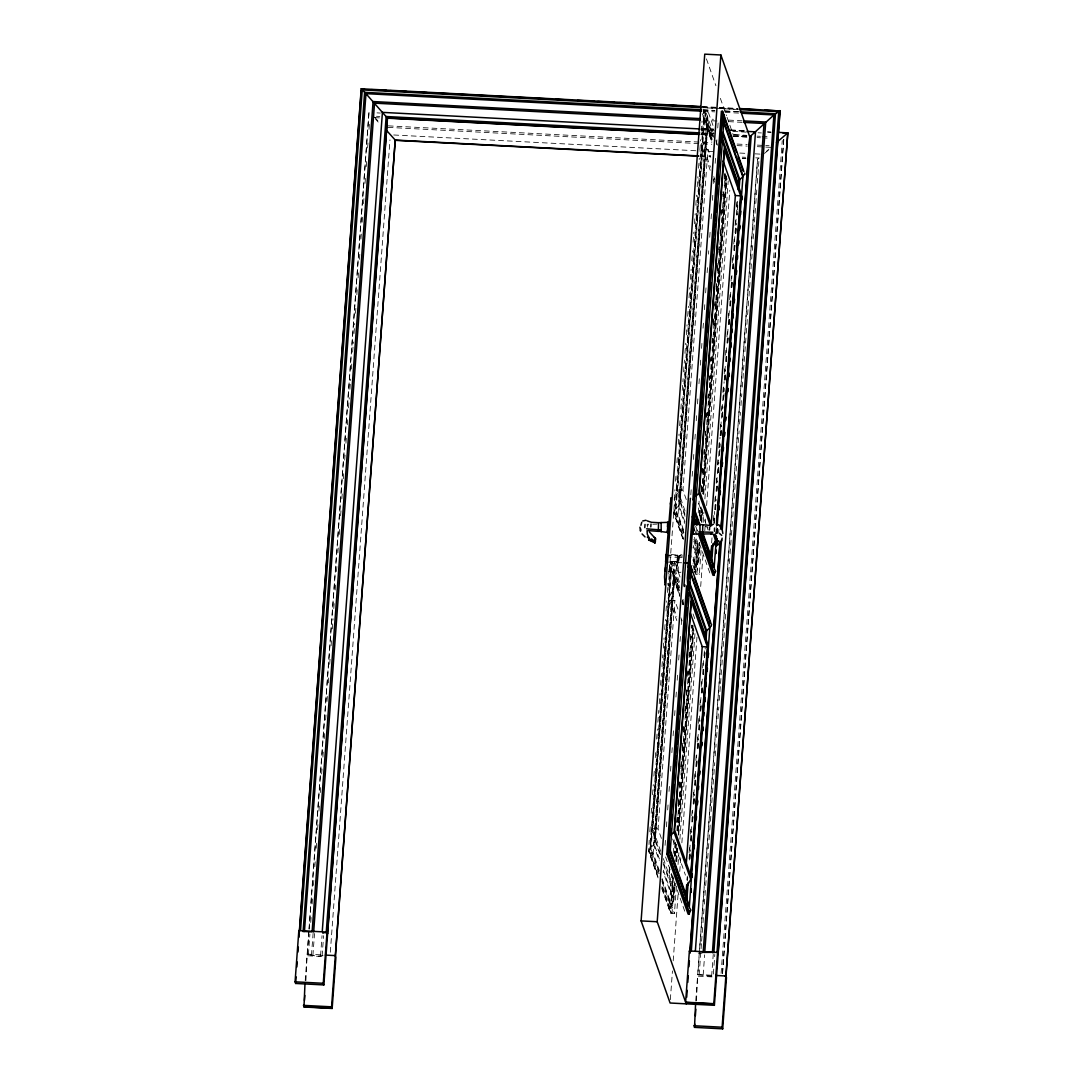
<?xml version="1.0" encoding="UTF-8"?>
<svg xmlns="http://www.w3.org/2000/svg" width="1083" height="1083" viewBox="0 0 1083 1083"><rect width="100%" height="100%" fill="white"/><g stroke="black" fill="none" stroke-linecap="round" stroke-linejoin="round"><path stroke-width="0.75" stroke-dasharray="5 3.75" d="M659.615 853.526L655.215 841.085L674.316 580.975L679.813 596.543M685.038 516.266L680.097 502.255L707.443 129.865L711.842 142.32M666.153 554.943L677.511 555.538L677.159 561.806L670.661 561.441M679.027 555.62L678.675 561.887L679.027 555.62L682.263 555.782M661.794 879.464L670.756 904.833L672.597 902.965L673.139 900.108L663.107 871.693M693.404 559.667L695.638 566.003C702.217 561.292 693.12 552.75 692.998 547.077M677.159 561.806L677.511 555.538M677.511 554.929L676.469 571.716L677.633 554.997L669.443 554.442M682.276 555.146C677.2 551.152 674.817 576.576 681.234 571.959M305.216 980.575L308.885 930.527M309.007 928.848L369.073 111.021L309.129 929.187M309.007 930.879L307.274 954.489L316.913 956.167L323.059 955.653M305.907 980.562L307.152 954.137L323.736 955.003M308.398 954.543L309.887 934.291M310.753 922.486L311.363 914.052M312.107 903.926L312.73 895.479M313.474 885.366L314.097 876.919M314.842 866.793L315.451 858.359M316.195 848.233L316.818 839.799M317.563 829.673L318.185 821.239M318.93 811.113L319.553 802.679M320.284 792.553L320.785 785.798M321.651 773.993L322.152 767.238M322.896 757.112L323.506 748.678M324.25 738.552L324.873 730.118M325.617 719.992L326.24 711.558M326.985 701.432L327.608 692.998M328.339 682.872L328.961 674.438M329.706 664.312L330.329 655.878M331.073 645.752L331.696 637.305M332.305 628.871L333.05 618.745M333.794 608.619L334.417 600.185M335.161 590.059L335.784 581.625M336.529 571.499L337.138 563.065M337.882 552.939L338.383 546.184M339.25 534.379L339.751 527.624M340.617 515.819L341.104 509.064M341.849 498.938L342.472 490.504M343.338 478.686L343.839 471.944M344.705 460.126L345.193 453.384M345.937 443.258L346.56 434.825M347.305 424.698L347.927 416.265M348.536 407.817L349.281 397.691M349.904 389.257L350.648 379.131M351.393 369.005L352.016 360.571M352.638 352.137L353.369 342.011M353.992 333.578L354.737 323.451M355.481 313.325L355.982 306.57M356.849 294.766L357.336 288.01M358.08 277.884L358.703 269.45M359.448 259.324L360.07 250.89M360.937 239.086L361.424 232.331M362.169 222.205L362.791 213.771M363.536 203.645L364.159 195.211M365.025 183.393L365.512 176.651M366.257 166.525L366.88 158.077M367.624 147.965L368.247 139.517M368.992 129.391L369.614 120.958M311.457 955.382L313.095 933.356M312.906 955.45L314.517 933.532M320.568 955.856L322.044 935.644M322.125 955.937L323.614 935.712M330.315 952.228L389.975 139.869M658.058 877.907L648.69 851.387L649.204 840.218M649.814 831.798L650.436 823.364M651.181 813.252L651.804 804.831M652.548 794.719L653.293 784.606M653.902 776.173L654.525 767.752M655.269 757.64L655.892 749.206M656.623 739.093L657.367 728.981M657.868 722.239L658.735 710.434M659.222 703.693L659.967 693.58M660.589 685.16L661.456 673.355M661.957 666.614L662.823 654.822M663.31 648.081L664.055 637.968M664.678 629.534L665.422 619.422M666.031 611.002L666.776 600.889M667.399 592.455L668.021 584.035M668.753 573.909L669.375 565.488L670.973 562.903L679.84 588.028M674.208 499.737L674.953 489.638M675.562 481.218L676.185 472.811M676.929 462.712L677.538 454.305M678.283 444.206L679.027 434.107M679.637 425.687L680.381 415.601M680.882 408.86L681.613 398.774M682.236 390.354L683.102 378.576M683.603 371.848L684.456 360.07M684.957 353.329L685.701 343.243M686.311 334.823L687.055 324.724M687.678 316.317L688.422 306.218M689.032 297.798L689.776 287.699M690.399 279.292L691.13 269.193M691.753 260.786L692.497 250.687M693.106 242.267L693.851 232.168M694.474 223.761L695.218 213.662M695.827 205.256L696.572 195.157M697.195 186.736L697.926 176.637M698.549 168.231L699.293 158.132M699.902 149.725L700.647 139.626M701.27 131.205L702.014 121.106M657.95 876.756L649.543 852.998L670.959 561.454L674.587 561.63L680.178 577.483M683.387 539.524L674.425 514.168L704.085 110.344L707.713 110.534L713.304 126.373M659.209 873.683L650.409 848.761L671 568.237L669.375 565.488M683.535 533.31L675.291 509.931L704.126 117.14L702.501 114.378L704.099 111.793L712.966 136.918M659.005 871.544L650.599 847.772L671.013 569.82L672.881 571.878L679.515 590.641M683.887 532.728L675.481 508.942L704.14 118.71L706.008 120.768L712.086 137.974M660.684 851.346L652.832 828.685L669.605 600.185L674.844 600.456L678.175 609.891M685.025 510.959L677.714 489.868L702.745 149.075L707.971 149.346L710.746 157.211M672.881 571.878L673.464 574.789L653.631 844.875L650.599 847.772M659.33 870.61L653.171 853.187L674.587 561.63M683.644 530.196L678.053 514.357L707.713 110.534M659.452 859.117L654.443 844.916L674.276 574.843L673.464 574.789M684.889 521.871L679.312 506.086L707.402 123.733L706.59 123.692L706.008 120.768M655.215 841.085L674.316 580.975M680.097 502.255L707.443 129.865M661.402 838.391L658.071 828.955L674.844 600.456M686.284 499.574L682.953 490.139L707.971 149.346M665.07 845.349L665.436 840.286M666.424 826.803L666.803 821.753M667.669 809.949L668.157 803.207M669.023 791.416L669.524 784.674M670.512 771.191L670.878 766.141M671.866 752.658L672.245 747.595M673.112 735.804L673.599 729.062M674.601 715.579L674.966 710.529M675.954 697.046L676.334 691.983M677.2 680.192L677.687 673.45M678.675 659.967L679.055 654.917M680.043 641.434L680.408 636.371M681.275 624.58L681.776 617.838M682.764 604.355L683.129 599.305M690.805 494.755L691.184 489.706M692.172 476.249L692.538 471.2M693.404 459.422L693.905 452.694M694.893 439.224L695.259 434.188M696.247 420.718L696.613 415.669M697.479 403.891L697.98 397.163M698.968 383.707L699.456 376.979M700.322 365.188L700.701 360.152M701.567 348.374L702.055 341.632M703.043 328.176L703.544 321.448M704.397 309.67L704.776 304.621M705.642 292.843L706.008 287.794M707.118 272.645L707.497 267.596M708.485 254.139L708.729 250.782M709.717 237.312L710.082 232.263M711.071 218.807L711.572 212.078M712.438 200.301L712.804 195.251M713.67 183.474L714.171 176.746M715.159 163.276L715.646 156.548M716.513 144.77L716.878 139.721M717.745 127.943L718.246 121.215M669.429 867.578L668.942 874.292L671.555 874.441M663.459 864.424L673.897 894.003L672.773 885.556L668.969 878.178L669.7 868.119M694.46 530.927L694.717 527.556M661.93 886.625L670.81 911.737L669.172 908.989L671.65 875.281M673.26 853.363L674.249 839.88M694.054 570.172L696.531 536.518M696.653 534.826L697.141 528.098M698.264 512.949L699.117 501.172M670.756 904.833L672.854 876.188M674.343 855.976L675.454 840.814L674.465 856.017M676.821 822.281L677.186 817.232M678.175 803.762L678.554 798.699M679.542 785.229L679.786 781.858M680.896 766.696L681.275 761.647M682.263 748.163L682.628 743.114M683.617 729.631L683.874 726.26M684.984 711.098L685.349 706.048M687.705 674.046L687.949 670.675M689.059 655.513L689.316 652.142M695.638 566.003L697.493 540.783M699.347 515.549L699.956 507.128M701.202 490.315L701.567 485.265M702.556 471.809L702.799 468.452M703.909 453.303L704.167 449.946M705.277 434.811L705.52 431.44M706.63 416.305L706.874 412.934M707.984 397.799L708.241 394.442M709.351 379.294L709.595 375.936M710.705 360.801L710.949 357.431M712.072 342.296L712.316 338.925M713.426 323.79L713.792 318.74M714.78 305.284L715.037 301.927M716.147 286.778L716.391 283.421M717.501 268.286L717.867 263.237M718.855 249.78L719.112 246.41M721.576 212.769L721.82 209.412M669.172 908.989L670.77 906.403L672.868 877.853M676.929 822.417L677.308 817.381M678.175 805.617L678.662 798.902M679.528 787.151L680.016 780.423M680.882 768.673L681.369 761.945M682.236 750.194L682.737 743.466M683.59 731.715L684.09 725.001M684.957 713.237L685.444 706.522M686.311 694.758L686.676 689.722M687.664 676.279L688.03 671.243M689.018 657.801L689.397 652.765M690.385 639.336L690.751 634.286M694.487 568.534L695.652 567.587L697.628 540.607M699.483 515.318L700.105 506.898M701.215 491.723L701.594 486.66M702.583 473.176L702.948 468.113M703.95 454.63L704.316 449.58M705.304 436.083L705.683 431.034M706.671 417.551L707.037 412.488M708.025 399.004L708.404 393.941M709.392 380.458L709.636 377.087M710.746 361.912L711.125 356.849M712.113 343.365L712.492 338.316M713.48 324.819L713.846 319.769M714.834 306.286L715.213 301.223M716.08 289.418L716.567 282.677M717.433 270.872L717.934 264.13M718.801 252.339L719.288 245.584M720.168 233.793L720.533 228.73M721.522 215.246L721.901 210.183M722.889 196.7L723.254 191.65M724.243 178.153L724.5 174.783M676.415 886.422L674.438 913.389L670.81 913.199L673.409 877.812M674.871 856.26L675.887 844.104M676.875 830.62L677.863 817.137M677.985 815.458L679.231 798.604M679.352 796.912L680.435 780.599M680.963 775.008L681.952 761.525M682.073 759.846L683.319 742.992M683.441 741.3L684.51 725.123M685.052 719.396L686.04 705.913M686.162 704.234L687.096 689.817M687.651 684.009L688.463 671.325M689.005 665.463L689.993 651.993M690.115 650.301L691.171 634.327M691.726 628.397L691.969 625.026M694.514 571.838L695.679 572.921L698.169 540.728M699.902 517.173L700.633 507.074M701.635 491.953L702.244 485.198M702.366 483.519L703.368 468.343M703.977 461.642L704.722 449.783M705.331 443.137L706.089 431.224M706.698 424.617L707.456 412.677M708.052 406.111L708.81 394.117M709.406 387.606L710.177 375.557M710.773 369.1L711.545 357.011M712.127 350.581L712.898 338.451M713.115 337.124L714.266 319.891M714.482 318.619L715.633 301.345M715.836 300.113L716.987 282.785M717.19 281.594L718.354 264.225M718.557 263.088L719.721 245.679M719.911 244.582L720.953 228.811M721.522 222.705L722.51 209.249M722.632 207.57L723.674 191.691M724.243 185.694L725.041 173.145M675.535 856.084L676.401 844.334M677.376 830.891L690.954 646.064M700.173 520.571L701.161 507.074M702.271 491.885L724.08 194.954L722.97 191.813M674.371 883.322L672.015 913.267L661.943 884.743M675.968 861.526L676.848 847.542M678.188 831.324L693.31 623.402M699.252 542.475L696.897 574.437L692.985 563.35M700.863 520.598L701.716 508.82M726.192 175.663L702.975 493.902L726.192 177.978L724.798 173.957M673.057 901.597L674.289 884.77M676.022 861.229L676.889 849.451M678.242 830.945L693.066 629.088L691.671 625.067M697.939 562.781L699.415 542.61M701.148 519.082L701.892 509.01M673.897 894.003L674.641 883.931M676.374 860.444L677.227 848.693M678.215 835.277L692.998 633.907L691.902 630.793M693.837 541.175L698.779 555.186L699.645 543.382M701.256 521.478L702.122 509.687M703.246 494.525L726.138 182.797L724.486 178.126M673.139 900.108L673.951 900.149L675.183 883.376M676.78 861.567L677.768 848.138M678.743 834.722L693.783 630.076L692.105 625.338M698.021 561.278L698.833 561.319L699.943 546.157M701.676 522.588L702.542 510.797M703.774 493.943L726.91 178.966L724.676 172.657M678.026 864.518L678.892 852.714M679.88 839.244L694.975 633.636M694.582 571.201L695.692 574.383L699.32 574.559L701.297 547.646M703.151 522.399L703.896 512.313M704.884 498.843L728.236 180.834M670.35 999.636L672.448 970.964M673.193 960.851L678.269 891.715M679.758 871.477L680.869 856.301M681.87 842.804L696.978 637.075M700.687 586.485L703.043 554.455M704.776 530.846L705.642 519.041M706.63 505.544L729.793 190.215M686.866 880.019L687.339 876.174M689.059 852.687L689.56 845.972M690.413 834.221L690.913 827.507M691.78 815.77L692.267 809.055M693.134 797.305L693.621 790.59M694.487 778.853L694.975 772.138M695.841 760.388L696.328 753.673M697.195 741.936L697.696 735.222M698.549 723.471L698.955 715.308M699.902 705.006L700.403 698.305M701.256 686.554L701.757 679.84M702.623 668.089L703.029 659.845M711.626 542.84L712.127 536.099M713.467 520.422L713.954 513.694M714.821 501.889L715.322 495.148M716.188 483.356L716.675 476.615M717.542 464.824L717.948 456.809M718.787 447.969L719.396 439.549M720.141 429.437L720.764 421.016M721.508 410.904L722.117 402.483M722.862 392.371L723.485 383.937M724.229 373.838L724.717 367.096M725.583 355.292L726.003 347.156M726.95 336.759L727.451 330.017M728.317 318.226L728.805 311.484M729.671 299.693L730.172 292.952M731.039 281.16L731.526 274.419M732.392 262.627L732.893 255.886M733.76 244.081L734.247 237.353M735.113 225.548L735.614 218.807M736.481 207.015L736.968 200.274M687.502 880.641L687.746 877.298M689.099 858.833L690.331 842.06M690.453 840.381L691.685 823.608M691.807 821.929L692.673 810.192M693.174 803.478L694.406 786.705M694.528 785.026L695.76 768.253M695.882 766.574L696.735 754.837M697.235 748.123L698.467 731.35M698.589 729.671L699.821 712.898M699.943 711.22L701.175 694.447M701.297 692.768L702.529 675.995M702.65 674.316L703.882 657.543M704.004 655.865L704.505 649.15M713.751 523.211L714.618 511.42M714.739 509.741L715.971 492.887M716.107 491.208L720.06 437.302M720.181 435.623L724.134 381.717M724.27 380.038L725.502 363.198M725.624 361.505L726.855 344.665M726.991 342.986L728.223 326.132M728.345 324.453L729.576 307.613M729.712 305.92L730.944 289.08M731.066 287.401L731.932 275.61M732.433 268.868L733.665 252.028M733.787 250.335L736.264 216.654M736.386 214.962L737.496 199.814M689.668 860.051L690.413 849.938M691.035 841.505L691.78 831.406M692.511 821.293L693.134 812.859M693.756 804.439L694.501 794.326M695.11 785.892L695.855 775.794M696.599 765.681L697.222 757.247M697.845 748.827L698.576 738.714M699.198 730.28L699.943 720.168M700.687 710.069L701.31 701.635M701.919 693.215L702.542 684.781M703.287 674.668L703.909 666.248M704.519 657.814L705.263 647.715M714.428 522.994L714.794 517.945M715.416 509.524L716.147 499.439M716.77 491.019L717.515 480.933M718.124 472.513L718.868 462.414M719.369 455.686L720.236 443.908M720.845 435.501L721.589 425.402M722.212 416.982L722.943 406.897M723.444 400.155L724.31 388.377M724.92 379.971L725.664 369.872M726.287 361.465L726.896 353.044M727.641 342.945L728.263 334.539M729.008 324.44L729.617 316.033M730.362 305.934L730.984 297.527M731.715 287.428L732.338 279.008M733.083 268.922L733.705 260.502M734.436 250.403L735.059 241.996M735.682 233.576L736.413 223.491M737.78 204.971L737.036 215.07L737.807 206.582M689.912 858.887L690.399 852.172M691.265 840.435L691.753 833.72M692.619 821.97L693.106 815.269M693.973 803.518L694.46 796.817M695.327 785.067L695.827 778.366M696.68 766.615L697.181 759.914M698.034 748.163L698.535 741.462M699.388 729.712L699.889 723.011M700.755 711.26L701.242 704.559M702.109 692.809L702.596 686.094M703.463 674.357L703.95 667.642M704.695 657.584L705.304 649.191M714.55 523.251L714.807 519.881M715.552 509.782L716.161 501.361M716.905 491.249L717.528 482.828M718.273 472.716L718.882 464.296M719.626 454.197L720.249 445.776M720.994 435.664L721.603 427.244M722.347 417.131L722.848 410.403M723.715 398.612L724.202 391.87M725.069 380.079L725.569 373.337M726.436 361.546L726.923 354.818M727.79 343.027L728.29 336.285M729.157 324.494L729.644 317.752M730.511 305.961L731.011 299.233M731.878 287.442L732.365 280.7M733.232 268.909L733.732 262.167M734.599 250.376L735.086 243.648M735.831 233.535L736.454 225.115M715.565 536.613L716.31 526.487M716.08 533.757L716.594 526.487M716.635 533.337L717.271 526.406M717.176 533.405L717.555 528.342M717.312 533.283L717.677 528.233M718.638 532.592L718.882 529.235M695.76 1000.949L757.586 158.984L697.79 974.795L713.21 976.338L714.807 954.448M696.464 1000.949L697.696 974.524L712.614 975.296M699.144 974.862L701.486 942.86M701.608 941.181L702.853 924.34M702.975 922.648L704.207 905.808M704.329 904.129L705.575 887.288M705.696 885.596L706.928 868.756M707.05 867.077L708.296 850.223M708.417 848.544L709.649 831.703M709.771 830.025L711.017 813.171M711.138 811.492L712.37 794.651M712.492 792.959L713.738 776.118M713.859 774.44L714.726 762.649M715.213 755.907L716.08 744.129M716.58 737.388L717.447 725.596M717.934 718.855L718.801 707.064M719.302 700.335L720.412 685.173M720.533 683.495L721.765 666.654M721.901 664.962L723.133 648.121M723.254 646.443L724.486 629.602M724.622 627.91L725.854 611.069M725.976 609.391L727.207 592.536M727.343 590.858L728.575 574.017M728.697 572.325L729.928 555.484M730.064 553.806L731.296 536.965M731.418 535.273L732.65 518.432M732.785 516.753L734.017 499.913M734.139 498.221L735.371 481.38M735.506 479.701L736.494 466.231M736.981 459.49L738.092 444.328M738.227 442.649L739.093 430.858M739.581 424.116L740.447 412.325M740.948 405.597L741.814 393.806M742.302 387.064L743.412 371.902M743.534 370.224L744.779 353.383M744.901 351.704L746.133 334.85M746.255 333.171L747.5 316.331M747.622 314.639L748.854 297.798M748.976 296.119L750.221 279.279M750.343 277.586L751.575 260.746M751.697 259.067L752.699 245.597M753.186 238.856L754.296 223.694M754.418 222.015L755.663 205.174M755.785 203.482L756.773 190.012M757.274 183.271L758.384 168.122M758.506 166.43L759.129 158.01L755.758 157.834M703.165 975.079L704.654 954.854M711.639 976.257L713.25 954.367M721.102 973.373L782.264 140.587M722.442 973.333L783.699 139.193M722.564 973.441L783.943 137.555M726.91 178.966L726.192 177.978M693.783 630.076L693.066 629.088M707.416 132.722L705.466 140.749L702.718 145.19L710.475 167.161M674.289 583.818L673.301 589.314L669.592 596.3L676.794 616.701M726.138 182.797L723.999 187.982M692.998 633.907L689.573 640.649M677.985 571.797L679.149 555.065M648.46 850.331L650.409 848.761M766.398 151.363L768.916 149.197M757.68 159.255L759.129 158.01M764.422 153.434L769.106 149.576M647.756 525.255L648.69 524.619M648.108 524.037L647.079 524.565L647.539 527.15M675.291 509.931L673.992 510.513L673.572 512.57L683.495 540.647M675.481 508.942L678.513 506.045L706.59 123.692L712.167 139.463M652.846 524.267L656.988 524.104M670.634 561.373L677.105 561.657M702.271 106.581L717.474 107.379M719.166 107.461L737.726 108.435M702.393 106.933L717.596 107.718M719.288 107.813L737.861 108.774M702.826 107.623L738.24 109.464L702.867 107.704M703.084 109.816L714.861 110.425M724.974 110.953L738.444 111.657M703.057 110.006L714.848 110.615M724.947 111.143L738.403 111.847M703.124 111.251L714.929 111.86M725.041 112.388L738.525 113.092M703.368 118.778L713.48 119.306M728.642 120.105L742.126 120.809M703.341 120.321L718.516 121.106M728.629 121.634L742.126 122.338M701.689 128.376L713.507 128.999M730.389 129.879L745.591 130.677M767.536 131.815L770.92 131.991M701.811 128.728L713.629 129.351M730.511 130.231L745.713 131.016M767.657 132.167L771.042 132.343M701.486 129.026L713.304 129.635M730.186 130.529L745.388 131.314M376.979 112.876L380.35 113.052M700.728 129.77L714.211 130.474M732.758 131.436L746.255 132.14M758.059 132.762L761.43 132.938M700.728 132.938L714.184 133.642M734.382 134.698L746.146 135.307M376.451 116.287L379.822 116.463M701.432 133.25L713.223 133.859M733.435 134.915L746.904 135.619M757.003 136.147L760.374 136.323M762.053 136.404L770.473 136.851M700.877 134.265L712.682 134.888M732.907 135.944L748.069 136.729M700.985 134.536L712.776 135.158M733.001 136.214L746.634 136.918M374.434 117.614L381.175 117.966M701.473 134.671L713.264 135.294M733.502 136.35L746.986 137.054M757.098 137.582L760.469 137.758M762.161 137.839L770.582 138.286M388.283 125.858L711.829 142.739M737.103 144.053L747.216 144.581M757.328 145.108L764.07 145.46M765.749 145.555L769.12 145.731M388.052 127.374L711.802 144.269M737.09 145.596L747.216 146.124M757.328 146.652L764.07 147.004M765.762 147.085L772.504 147.437M393.711 134.982L712.79 151.634M739.797 153.055L746.553 153.407M755 153.84L760.063 154.111M700.241 154.937L710.34 155.465M742.302 157.13L745.659 157.306M700.281 155.993L710.394 156.521M742.424 158.186L745.794 158.362M700.376 156.263L710.489 156.791M742.518 158.456L745.889 158.632M720.154 194.75L724.08 194.954M677.714 489.868L682.953 490.139M679.312 506.086L678.513 506.045L684.646 523.4M674.425 514.168L678.053 514.357M666.302 555.349L677.647 555.945M679.163 556.026L682.412 556.188M666.14 556.77L677.498 557.366M679 557.447L682.249 557.61M667.196 562.036L676.902 562.537M678.418 562.619L681.654 562.794M670.715 563.011L677.186 563.35M652.832 828.685L658.071 828.955M654.443 844.916L653.631 844.875L659.209 860.647M649.543 852.998L653.171 853.187M698.251 953.054L701.567 953.23M307.734 955.775L324.318 956.641M698.278 976.162L713.196 976.947M668.401 571.283L676.469 571.716M705.331 526.622L708.065 527.015M724.297 175.771L725.894 177.084M673.572 512.57L674.614 513.261L683.481 538.386M648.69 851.387L649.732 852.091L658.044 875.633M374.515 117.072L378.874 121.919M375.598 119.13L378.17 122.068M692.118 627.436L692.768 628.194M693.851 539.361L697.655 546.739L698.779 555.186M716.147 529.452L717.352 532.064M706.427 58.888L715.904 85.733M720.371 98.363L726.503 115.719M727.059 117.302L729.292 123.624M729.847 125.195L733.191 134.671M713.683 134.17L705.29 110.398L675.643 514.235L683.468 536.41M715.931 140.506L717.609 145.257M704.085 110.344L713.602 137.27M707.402 123.733L711.856 136.35M724.432 174.187L726.097 178.925M704.126 117.14L711.842 138.949M704.14 118.71L711.978 140.898M702.962 116.057L711.829 141.156M713.792 176.57L714.902 179.71M702.745 149.075L710.516 171.087M713.291 178.952L714.401 182.106M698.67 503.311L706.441 525.323M706.996 526.907L708.106 530.047M695.665 526.162L698.494 534.176M694.365 529.208L696.044 533.96M699.401 543.463L710.597 575.154M694.365 537.398L697.655 546.739M684.984 514.249L677.227 492.291L679.434 495.297L680.408 500.481M693.255 545.548L698.833 561.319M693.161 557.136L699.32 574.559M692.903 559.789L695.652 567.587M692.917 565.069L695.679 572.921M693.052 613.926L695.286 620.261M679.447 582.112L672.164 561.508L650.761 853.052L658.031 873.656M670.959 561.454L679.352 585.213M674.276 574.843L679.84 590.614M671 568.237L679.813 593.173M682.385 600.05L683.657 604.084M691.861 626.867L692.971 630.035M671.013 569.82L679.407 593.592M682.209 601.512L683.332 604.68M669.836 567.167L679.799 595.393M682.019 601.674L683.129 604.801M680.95 617.757L682.073 620.897M669.605 600.185L676.834 620.627M672.665 838.987L685.444 875.159M665.571 856.937L685.146 912.387M663.392 858.575L672.773 885.556M660.657 854.649L652.345 831.108L655.201 835.792L655.526 839.298M663.419 862.488L668.969 878.178M663.351 870.163L673.951 900.149M662.133 878.53L674.438 913.389M661.957 881.481L670.77 906.403M661.862 887.843L670.81 913.199M661.916 888.818L669.632 910.668M667.764 583.358L667.859 584.279A20.739 1.936 -87 0 0 668.36 585.7L674.736 498.897A20.739 1.936 -87 0 0 674.235 497.463"/><path stroke-width="1.5" d="M667.886 523.942L667.48 530.345L668.238 532.051L668.766 526.067M691.793 533.147C691.265 523.482 693.675 519.894 691.793 533.147L692.809 533.026L693.865 523.522M693.54 504.543L693.905 502.038M714.509 531.239L714.523 528.084M670.039 849.492L685.986 894.639L687.001 886.3L690.71 879.315L707.957 644.507L691.333 597.437L688.517 592.699M703.165 534.014L710.868 555.809L711.883 547.484L715.592 540.498L715.958 535.435M690.047 558.341C689.681 545.101 688.003 580.84 688.91 571.377M692.47 528.03L692.159 532.091L691.577 531.712M718.895 544.113L719.951 543.639L716.229 545.927L715.078 544.803L715.254 542.014L717.339 538.684M692.741 529.303L693.567 524.714M650.802 526.893L651.005 524.091M650.721 540.566L648.595 539.916L654.958 542.84L655.702 538.901L649.353 531.956M688.246 567.627L688.734 557.894M689.857 561.576L689.357 572.365L690.413 555.498L689.018 569.915M690.196 561.833L687.732 586.296L687.312 578.051L693.634 498.897L694.257 501.226M690.44 558.53L692.565 528.707M692.795 525.39L694.338 505.409M303.105 931.542L364.619 92.15L387.497 118.182L323.844 984.934L295.659 983.459L295.077 981.821L298.84 930.608L327.025 932.07L327.608 933.722M299.301 931.894L361.208 88.779L700.593 106.5M295.659 983.459L296.146 976.852M296.877 966.943L297.243 961.988M297.96 952.065L298.326 947.111M299.057 937.201L298.84 930.608M299.544 930.554L361.208 90.81M300.546 930.27L362.25 89.93L361.208 88.779L364.714 89.307M302.996 931.421L304.445 931.488L365.973 93.652L701.432 111.156M325.387 955.084L335.337 955.612L335.92 957.25L332.156 1008.463L303.971 1007L304.973 983.878M304.458 1000.394L304.824 995.439M313.664 931.976L374.528 103.156L699.97 120.145M322.26 931.475L382.421 112.375L699.808 128.931M323.844 984.934L323.262 983.296L327.025 932.07M332.156 1008.463L331.574 1006.824L395.227 140.073L386.509 130.393M335.432 955.883L395.227 140.073L698.603 155.898M665.517 567.316L665.179 571.093L665.003 569.861M739.418 108.517L780.071 110.98L714.387 1005.308L670.106 1003.007L641.109 920.902L704.749 54.15L720.858 54.989L749.856 137.094L721.129 528.314M686.202 1003.846L657.205 921.741L720.858 54.989M689.587 910.789L689.329 914.16L688.125 914.106L666.857 853.891L686.541 585.944M692.863 499.926L721.4 111.251L722.605 111.305L743.872 171.52M689.329 914.16L668.076 853.959L687.867 584.319M688.246 579.27L688.612 574.207M722.605 111.305L693.675 505.72L693.851 504.042M690.629 572.325L709.893 626.854L689.289 907.378L690.913 910.126L689.329 912.712L668.252 853.052L688.003 584.048M688.26 580.678L688.747 573.963M694 502.417L722.618 112.767L724.243 115.515L695.083 512.652L693.134 514.222L697.019 525.214M670.16 832.922L670.404 829.564M671.27 817.8L671.514 814.443M672.381 802.693L672.624 799.335M673.491 787.571L673.734 784.214M675.589 759.021L675.833 755.65M676.699 743.899L676.943 740.542M677.809 728.778L678.053 725.42M678.919 713.656L679.163 710.299M681.017 685.106L681.261 681.749M686.69 607.847L686.446 611.205L686.812 607.847M687.556 596.083L687.8 592.726M695.042 494.038L695.3 490.667M696.166 478.862L696.41 475.491M697.276 463.7L697.52 460.329M698.386 448.524L698.63 445.154M701.608 404.69L701.852 401.319M703.706 376.031L703.964 372.66M704.83 360.856L705.074 357.485M705.94 345.694L706.184 342.309M707.05 330.518L707.307 327.147M709.162 301.859L709.406 298.488M710.272 286.684L710.516 283.313M712.384 258.025L712.628 254.654M713.494 242.849L713.738 239.478M714.604 227.674L714.848 224.303M715.714 212.512L715.971 209.141M717.826 183.853L718.07 180.482M722.158 124.843L722.402 121.472M669.253 847.055L669.497 843.684M670.363 831.893L670.607 828.522M672.462 803.248L672.719 799.89M673.572 788.099L673.829 784.728M675.684 759.454L675.927 756.083M676.794 744.292L677.037 740.921M677.904 729.13L678.161 725.759M679.027 713.968L679.271 710.597M681.126 685.336L681.369 681.965M687.678 596.056L687.935 592.685M695.245 493.09L695.489 489.733M696.355 477.955L696.599 474.598M698.454 449.364L698.697 445.993M699.564 434.215L699.808 430.858M700.674 419.08L700.918 415.723M701.784 403.945L702.041 400.575M703.882 375.354L704.14 371.983M707.104 331.615L707.348 328.257M708.214 316.48L708.458 313.109M709.324 301.345L709.568 297.974M710.434 286.196L710.678 282.839M712.533 257.605L712.776 254.248M713.643 242.47L713.9 239.099M714.753 227.322L715.01 223.964M715.877 212.187L716.12 208.829M717.975 183.596L718.219 180.225M721.183 139.856L721.427 136.499M722.293 124.721L722.537 121.364M668.252 853.052L670.201 851.468L691.116 566.626L689.492 563.864L692.267 571.716M690.71 879.315L674.086 832.245L691.333 597.437M710.597 526.365L698.968 493.428L724.459 146.327L721.644 141.589M686.189 865.073L702.231 646.646L690.561 613.628M711.193 524.524L735.357 195.549L723.133 160.947M685.986 894.639L686.717 884.567M704.83 637.887L705.087 634.53L689.14 589.396M710.868 555.809L711.612 545.697M686.148 899.093L687.136 885.677M705.236 639.092L705.859 630.699L689.695 584.942M711.03 560.263L712.018 546.793M738.24 189.701L738.985 179.588L722.821 133.832M686.947 899.134L688.179 882.361M705.805 642.49L706.658 630.739L709.69 627.842L690.656 573.949M711.829 560.317L713.074 543.463M739.053 189.742L739.784 179.643L742.816 176.732L722.659 119.672M707.456 646.93L690.683 875.43L674.574 829.822L691.36 601.309L707.456 646.93L702.231 646.646M716.432 524.795L740.596 195.82L724.486 150.212L699.456 491.005L711.68 525.607M716.702 525.323L741.083 193.397L724.459 146.327M713.101 566.111L714.157 566.978L715.904 544.952M716.012 541.744L716.526 536.518M717.244 524.917L743.019 175.757L722.659 118.101M690.805 892.527L691.049 889.17M691.915 877.406L692.159 874.035M694.013 848.815L694.257 845.457M697.344 803.424L697.601 800.066M699.442 774.846L699.699 771.475M701.554 746.268L701.798 742.897M702.664 731.133L702.908 727.762M703.774 715.998L704.018 712.641M704.884 700.863L705.128 697.506M705.994 685.742L706.238 682.371M708.092 657.151L708.336 653.794M715.687 553.643L715.944 550.272M718.909 509.782L719.166 506.411M720.033 494.606L720.276 491.235M722.131 465.934L722.388 462.563M723.254 450.745L723.498 447.374M724.365 435.569L724.608 432.198M725.475 420.38L725.732 417.009M727.586 391.708L727.83 388.337M728.697 376.532L728.94 373.148M730.808 347.846L731.052 344.475M731.918 332.671L732.162 329.3M733.029 317.495L733.286 314.111M734.152 302.306L734.396 298.935M736.25 273.633L736.508 270.263M738.362 244.961L738.606 241.577M739.472 229.772L739.73 226.401M740.596 214.596L740.84 211.212M741.706 199.407L741.95 196.037M690.94 892.257L691.184 888.886M692.051 877.095L692.308 873.724M694.162 848.436L694.406 845.065M696.261 819.79L696.518 816.42M697.384 804.628L697.628 801.258M698.494 789.453L698.738 786.082M699.604 774.291L699.848 770.92M701.716 745.645L701.96 742.275M702.826 730.47L703.07 727.099M704.925 701.825L705.168 698.454M706.035 686.663L706.292 683.292M707.158 671.487L707.402 668.116M708.268 656.325L708.512 652.954M698.454 534.081L713.007 575.276L714.211 575.344L714.469 571.973M715.822 553.467L716.066 550.11M719.031 509.714L719.288 506.357M720.141 494.579L720.398 491.208M722.253 465.974L722.496 462.603M724.473 435.691L724.717 432.32M725.583 420.542L725.827 417.172M727.681 391.938L727.925 388.567M728.791 376.789L729.049 373.432M729.915 361.654L730.159 358.283M731.025 346.506L731.269 343.135M733.123 317.901L733.367 314.53M734.233 302.753L734.477 299.395M736.332 274.148L736.575 270.791M737.442 259.013L737.699 255.642M738.552 243.865L738.809 240.507M739.675 228.716L739.919 225.359M741.774 200.111L742.017 196.754M718.151 954.096L717.569 952.458L689.384 950.982L685.62 1002.208L713.805 1003.67L714.387 1005.308M689.871 952.35L720.06 541.216M720.926 529.425L749.761 136.824L775.482 113.593L713.846 952.864M686.69 997.24L687.191 990.349M687.786 982.362L688.274 975.756M688.937 966.74L689.357 960.892M689.925 953.257L720.033 543.179M691.333 950.739L721.522 539.794M722.253 529.682L751.196 135.578M695.367 950.955L755.514 131.842L747.067 131.409M715.931 975.472L725.881 975.986L726.463 977.638L722.699 1028.85L694.514 1027.374L695.638 1002.601M694.514 1027.374L694.758 1024.071M695.367 1015.813L695.855 1009.207M702.244 952.593L703.178 952.309L764.043 123.489L743.804 122.433M703.178 952.309L704.735 952.39L765.722 122.027L743.818 120.89M712.397 952.783L773.925 114.947L741.896 113.268M717.041 952.011L778.745 111.671L775.442 113.783L740.122 111.752M713.805 1003.67L717.569 952.458M718.029 953.744L779.95 110.628L778.745 111.671L739.96 109.64M722.699 1028.85L722.117 1027.212L787.801 132.871L777.662 132.343M709.446 529.953L709.663 527.15M644.764 527.597L645.021 524.456M647.309 537.114L654.958 542.84L655.377 538.034L654.267 537.358M687.881 580.84L687.976 583.29M667.277 530.86L667.656 532.755L667.913 522.331L658.545 522.696L658.329 531.157L667.588 532.47M640.798 529.113L640.5 531.157L639.931 527.164M661.131 522.507L661.212 531.753M668.59 523.4L668.617 530.521M721.671 540.918L722.131 538.143M692.795 528.138L693.188 523.658L700.227 524.7M737.889 185.207L738.213 183.433L721.711 136.729M705.087 634.53L704.762 638.09M684.998 584.982L684.47 586.539A20.739 1.936 -87 0 1 683.955 585.118L690.331 498.315A20.739 1.936 -87 0 1 690.494 498.518M666.614 554.686L666.722 561.969M710.705 534.217L712.248 533.878L692.958 534.081L692.754 531.387M665.855 562.767L666.221 554.239L665.571 561.955M723.81 117.14L724.243 115.515M690.683 568.25L691.116 566.626M640.933 525.296L641.745 522.304M668.021 531.198L667.575 531.712M693.242 532.525L692.809 533.026M664.976 582.343L664.705 581.882M688.043 583.547L688.219 579.771M665.341 584.197L665.057 585.118L664.529 576.86L670.973 497.72L671.298 498.897M718.638 540.837L715.592 546.008L716.405 545.169M654.687 539.524L655.377 538.034M715.078 544.803L716.905 542.353M692.335 533.31L692.795 531.577L692.159 532.091M695.611 496.136L698.968 493.428M670.729 834.966L674.086 832.245M776.47 142.658L787.801 132.871L726.003 976.338L724.893 976.284M786.718 134.251L787.923 133.223L782.86 132.952M716.486 542.759L715.849 541.189L716.716 540.62M693.675 533.838L692.958 534.081L692.565 532.173M743.019 175.757L744.969 174.173L744.725 173.118M709.893 626.854L711.179 626.285L711.599 624.228L710.556 623.524L694.474 577.997M658.694 531.401L647.945 530.562M713.453 524.307L709.568 525.336L699.984 524.538L699.997 533.784M304.445 931.488L312.107 931.894L373.08 101.545L699.997 118.602M704.735 952.39L711.152 952.363M645.955 520.26L642.733 520.964M717.812 524.876L718.909 524.808L722.171 529.546L722.862 533.513M322.666 933.005L324.061 932.991M661.253 529.98L646.551 528.815M371.469 89.659L386.658 90.458M390.042 90.634L406.924 91.513M410.295 91.689L427.189 92.569M432.252 92.827L449.134 93.707M452.504 93.883L469.399 94.763M474.462 95.033L489.651 95.832M494.714 96.089L511.609 96.969M514.98 97.145L531.861 98.025M535.246 98.201L552.127 99.081M555.498 99.257L572.393 100.15M577.456 100.408L594.337 101.288M597.721 101.464L614.602 102.343M619.666 102.614L634.855 103.399M639.931 103.67L656.812 104.55M660.183 104.726L677.078 105.606M680.449 105.782L697.33 106.662M742.924 109.045L759.806 109.925M764.869 110.195L780.071 110.98M701.175 107.623L362.25 89.93L364.741 92.353L701.391 109.721M699.049 132.857L386.157 116.517L326.173 933.37L327.513 933.451L387.403 117.912L699.198 134.184M387.497 118.182L699.293 134.454M395.322 140.343L698.697 156.182M738.985 179.588L739.784 179.643L723.065 132.288M735.357 195.549L740.596 195.82M684.903 562.957L689.763 563.214M709.541 622.563L710.746 622.617L689.478 562.415M705.859 630.699L706.658 630.739L689.384 581.828M666.857 853.891L668.076 853.959M641.109 920.902L657.205 921.741M295.077 981.821L323.262 983.296M685.729 1002.479L713.9 1003.941M303.389 1005.362L331.574 1006.824M693.932 1025.736L722.117 1027.212M303.876 1006.73L332.061 1008.192M712.844 532.267L698.63 531.929M647.106 520.842L651.492 522.304L658.545 522.696M651.56 538.941L655.499 541.69M702.813 525.201L702.515 533.675M688.219 904.941L689.275 905.794L669.687 850.317M719.207 533.202L721.738 535.395M714.171 568.548L715.795 571.296L714.211 573.882L699.794 533.066M642.084 533.96L645.021 536.924M668.387 522.872L667.697 522.155L667.453 526.812M706.712 643.058L707.957 644.507M654.362 541.933L654.958 542.84M714.78 534.244L717.745 541.31M649.083 537.723L647.336 534.325L647.038 530.697M723.173 114.338L736.481 152.013M738.146 156.724L743.128 170.857M713.372 534.217L715.592 540.498M694.92 510.675L699.862 524.686M694.569 511.501L699.049 524.186M702.407 533.689L714.157 566.978M694.907 514.019L697.655 521.803M702.068 534.271L713.616 566.991M696.667 519.38L698.332 524.118M702.231 535.164L703.909 539.903M707.808 550.949L710.597 558.842M692.958 515.142L696.315 524.646M699.672 534.149L714.211 575.344M692.308 516.659L695.096 524.578M670.025 852.835L688.734 905.808M689.384 950.982L689.966 952.62M689.262 555.335L689.438 556.08M694.839 511.596L695.083 512.652M669.957 850.412L670.201 851.468M670.878 500.847L670.553 503.785M670.918 500.59L670.512 504.407M665.815 559.911L665.774 561.156L666.153 554.943L665.815 559.911M690.033 561.17L690.006 562.415L690.372 556.202L690.033 561.17"/></g></svg>
